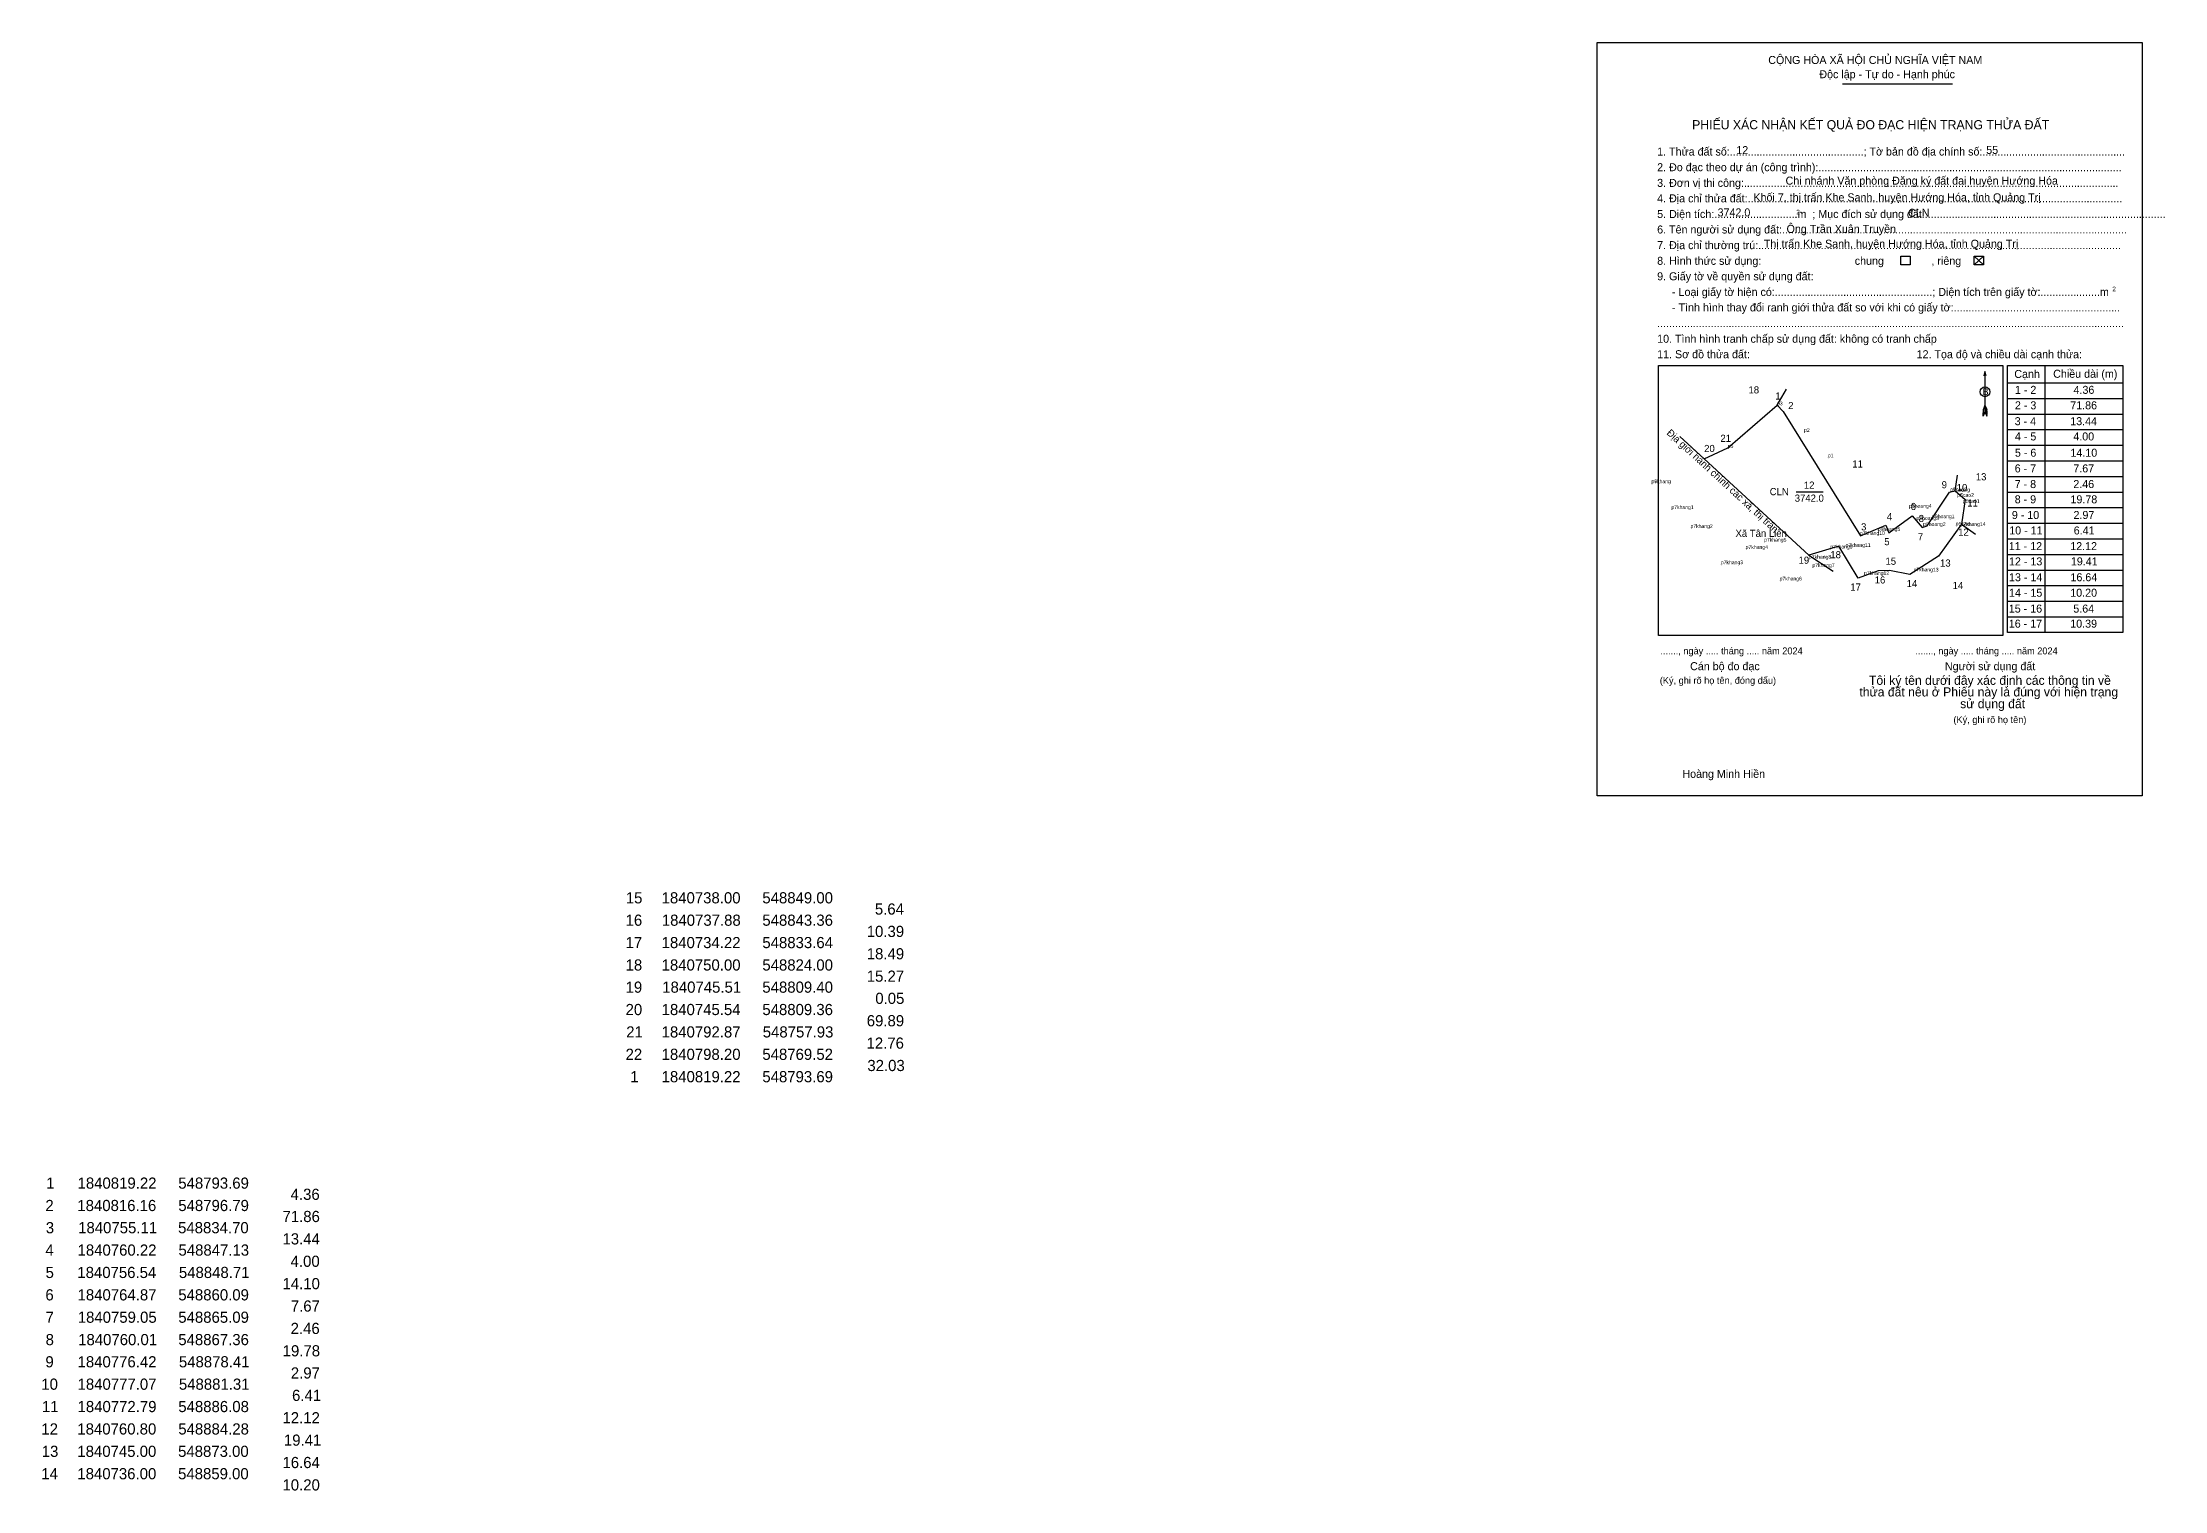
# Model space of a CAD drawing. Extents: x 547941 to 550268, y 1840286 to 1841061.
# Drawn here: x 547941 to 548984, y 1840286 to 1840997 of the extents above; entities that cross this region are included whole.
import ezdxf

# ---------------------------------------------------------------- set-up
doc = ezdxf.new("R2010")
doc.units = 0
for name, color, linetype in [('D0 6_0', 7, 'Continuous'), ('D2', 7, 'Continuous'), ('Level 1', 7, 'Continuous'), ('Level 10', 7, 'Continuous'), ('Level 11', 7, 'Continuous'), ('Level 13', 7, 'Continuous'), ('Level 16', 7, 'Continuous'), ('Level 2', 7, 'Continuous'), ('Level 48', 7, 'Continuous'), ('Level 49', 7, 'Continuous'), ('Level 50', 7, 'Continuous'), ('Level 52', 7, 'Continuous'), ('Level 53', 7, 'Continuous'), ('Level 6', 7, 'Continuous'), ('Level 9', 7, 'Continuous')]:
    doc.layers.add(name, color=color, linetype=linetype)

msp = doc.modelspace()

# ---------------------------------------------------------------- linework, layer by layer
at = {"layer": 'D0 6_0'}
for p, q in [((548793.7, 1840819.2), (548793.7, 1840819.2)), ((548807, 1840806.1), (548807, 1840806.1)), ((548769.5, 1840798.2), (548769.5, 1840798.2)), ((548818.7, 1840793.6), (548818.7, 1840793.6)), ((548732, 1840780.9), (548732, 1840780.9)), ((548732, 1840780.9), (548732, 1840780.9)), ((548878.8, 1840776.9), (548878.8, 1840776.9)), ((548878.8, 1840776.8), (548878.8, 1840776.8)), ((548882.3, 1840774.2), (548882.3, 1840774.2)), ((548741.8, 1840768.2), (548741.8, 1840768.2)), ((548858.6, 1840768.8), (548858.6, 1840768.8)), ((548862.2, 1840762.8), (548862.2, 1840762.8)), ((548869.9, 1840763.7), (548869.9, 1840763.7)), ((548885.1, 1840771.2), (548885.1, 1840771.2)), ((548751.2, 1840758.9), (548751.2, 1840758.9)), ((548787.4, 1840752.2), (548787.4, 1840752.2)), ((548834.5, 1840755.5), (548834.5, 1840755.5)), ((548843.2, 1840757.4), (548843.2, 1840757.4)), ((548865.5, 1840759.9), (548865.5, 1840759.9)), ((548881.5, 1840760.1), (548881.5, 1840760.1)), ((548883.9, 1840759.9), (548883.9, 1840759.9)), ((548778.3, 1840748.6), (548778.3, 1840748.6)), ((548809.4, 1840743.8), (548809.4, 1840743.8)), ((548820, 1840748.8), (548820, 1840748.8)), ((548827.4, 1840749.6), (548827.4, 1840749.6)), ((548766.1, 1840741.1), (548766.1, 1840741.1)), ((548795, 1840733.1), (548795, 1840733.1)), ((548811.1, 1840739.7), (548811.1, 1840739.7)), ((548836.5, 1840735.8), (548836.5, 1840735.8)), ((548860.9, 1840737.5), (548860.9, 1840737.5))]:
    msp.add_line(p, q, dxfattribs=at)
at = {"layer": 'Level 1'}
for p, q in [((548705.4, 1840997.5), (548705.4, 1840997.5)), ((548825.8, 1840977.2), (548879.9, 1840977.2)), ((548890.6, 1840892.5), (548895.2, 1840888.2)), ((548890.6, 1840888.2), (548895.2, 1840892.5)), ((548735.5, 1840838.7), (548735.5, 1840838.7)), ((548895.9, 1840835.7), (548895.9, 1840815.9)), ((548925.3, 1840838.7), (548925.3, 1840707.6)), ((548906.9, 1840830.2), (548963.7, 1840830.2)), ((548895, 1840813.9), (548895.1, 1840817.2)), ((548895.9, 1840815.9), (548895, 1840813.9)), ((548895.9, 1840819.2), (548895.1, 1840817.2)), ((548895.9, 1840819.2), (548896.8, 1840817.2)), ((548895.9, 1840818.9), (548896.8, 1840816.9)), ((548895.9, 1840818.6), (548896.8, 1840816.6)), ((548895.9, 1840818.3), (548896.8, 1840816.3)), ((548895.9, 1840818.1), (548896.8, 1840816)), ((548895.9, 1840817.8), (548896.8, 1840815.7)), ((548895.9, 1840817.5), (548896.8, 1840815.4)), ((548895.9, 1840817.2), (548896.8, 1840815.1)), ((548895.9, 1840816.9), (548896.8, 1840814.9)), ((548895.9, 1840816.6), (548896.8, 1840814.6)), ((548895.9, 1840816.4), (548896.8, 1840814.3)), ((548895.9, 1840815.9), (548896.8, 1840813.9)), ((548896.8, 1840813.9), (548896.8, 1840817.2)), ((548906.9, 1840822.5), (548963.7, 1840822.5)), ((548906.9, 1840814.8), (548963.7, 1840814.8)), ((548906.9, 1840807.2), (548963.7, 1840807.2)), ((548906.9, 1840799.5), (548963.7, 1840799.5)), ((548906.9, 1840791.9), (548963.7, 1840791.9)), ((548906.9, 1840784.2), (548963.7, 1840784.2)), ((548906.9, 1840776.5), (548963.7, 1840776.5)), ((548906.9, 1840768.9), (548963.7, 1840768.9)), ((548906.9, 1840761.2), (548963.7, 1840761.2)), ((548906.9, 1840753.5), (548963.7, 1840753.5)), ((548906.9, 1840745.9), (548963.7, 1840745.9)), ((548906.9, 1840738.2), (548963.7, 1840738.2)), ((548906.9, 1840730.6), (548963.7, 1840730.6)), ((548906.9, 1840722.9), (548963.7, 1840722.9)), ((548906.9, 1840715.2), (548963.7, 1840715.2)), ((548891.1, 1840706.1), (548891.1, 1840706.1)), ((548973.1, 1840627.2), (548973.1, 1840627.2))]:
    msp.add_line(p, q, dxfattribs=at)
for points in [[(548735.5, 1840838.7), (548904.7, 1840838.7), (548904.7, 1840706.1), (548735.5, 1840706.1)], [(548906.9, 1840838.7), (548963.7, 1840838.7), (548963.7, 1840707.6), (548906.9, 1840707.6)]]:
    msp.add_lwpolyline(points, close=True, dxfattribs=at)
msp.add_lwpolyline([(548896.5, 1840833.6), (548895.9, 1840835.7), (548895.4, 1840833.6)], dxfattribs=at)
msp.add_circle((548895.9, 1840825.8), 2.41, dxfattribs=at)
at = {"layer": 'Level 10'}
for p, q in [((548769.5, 1840798.2), (548793.7, 1840819.2)), ((548793.7, 1840819.2), (548796.8, 1840816.2)), ((548796.8, 1840816.2), (548834.7, 1840755.1)), ((548757.9, 1840792.9), (548769.5, 1840798.2)), ((548809.4, 1840745.5), (548757.9, 1840792.9)), ((548867.4, 1840760), (548878.4, 1840776.4)), ((548878.4, 1840776.4), (548881.3, 1840777.1)), ((548881.3, 1840777.1), (548886.1, 1840772.8)), ((548886.1, 1840772.8), (548884.3, 1840760.8)), ((548848.7, 1840756.5), (548860.1, 1840764.9)), ((548860.1, 1840764.9), (548865.1, 1840759.1)), ((548834.7, 1840755.1), (548847.1, 1840760.2)), ((548847.1, 1840760.2), (548848.7, 1840756.5)), ((548865.1, 1840759.1), (548867.4, 1840760)), ((548884.3, 1840760.8), (548873, 1840745)), ((548824, 1840750), (548809.4, 1840745.5)), ((548833.6, 1840734.2), (548824, 1840750)), ((548873, 1840745), (548859, 1840736)), ((548843.4, 1840737.9), (548833.6, 1840734.2)), ((548849, 1840738), (548843.4, 1840737.9)), ((548859, 1840736), (548849, 1840738))]:
    msp.add_line(p, q, dxfattribs=at)
at = {"layer": 'Level 16'}
for p, q in [((548793.7, 1840819.2), (548798.3, 1840827.1)), ((548881.3, 1840777.1), (548882.4, 1840784.9)), ((548884.3, 1840760.8), (548891.2, 1840755.9))]:
    msp.add_line(p, q, dxfattribs=at)
at = {"layer": 'Level 2'}
msp.add_lwpolyline([(548705.4, 1840997.5), (548973.1, 1840997.5), (548973.1, 1840627.2), (548705.4, 1840627.2)], close=True, dxfattribs=at)
at = {"layer": 'Level 49'}
for p, q in [((548746, 1840803.9), (548757.9, 1840792.9)), ((548757.9, 1840792.9), (548809.4, 1840745.5)), ((548809.4, 1840745.5), (548821.3, 1840737.7))]:
    msp.add_line(p, q, dxfattribs=at)
at = {"layer": 'Level 50'}
for points in [[(548854.5, 1840892.5), (548859.1, 1840892.5), (548859.1, 1840888.2), (548854.5, 1840888.2)], [(548890.6, 1840892.5), (548895.2, 1840892.5), (548895.2, 1840888.2), (548890.6, 1840888.2)]]:
    msp.add_lwpolyline(points, close=True, dxfattribs=at)
at = {"layer": 'Level 9'}
msp.add_line((548803.1, 1840776.7), (548816.3, 1840776.7), dxfattribs=at)

# ---------------------------------------------------------------- texts
at = {"layer": 'D2'}
for s, p in [('p3', (548793.7, 1840819.2)), ('p2', (548807, 1840806.1)), ('p5', (548769.5, 1840798.2)), ('p1', (548818.7, 1840793.6)), ('p7khang', (548732, 1840780.9)), ('p6', (548732, 1840780.9)), ('p5cao3', (548878.8, 1840776.9)), ('p9hoang', (548878.8, 1840776.8)), ('p5cao2', (548882.3, 1840774.2)), ('p5cao1', (548885.1, 1840771.2)), ('p7khang1', (548741.8, 1840768.2)), ('p9hoang4', (548858.6, 1840768.8)), ('p9hoang3', (548862.2, 1840762.8)), ('p9hoang1', (548869.9, 1840763.7)), ('p7khang2', (548751.2, 1840758.9)), ('p7khang5', (548787.4, 1840752.2)), ('p7khang10', (548834.4, 1840755.5)), ('p9hoang5', (548843.2, 1840757.4)), ('p9hoang2', (548865.5, 1840759.9)), ('p5cao', (548881.5, 1840760.1)), ('p7khang14', (548883.9, 1840759.9)), ('p7khang3', (548766.1, 1840741.1)), ('p7khang4', (548778.3, 1840748.6)), ('p7khang8', (548809.4, 1840743.8)), ('p7khang7', (548811.1, 1840739.7)), ('p7khang9', (548819.9, 1840748.8)), ('p7khang11', (548827.4, 1840749.6)), ('p7khang6', (548795, 1840733.1)), ('p7khang12', (548836.5, 1840735.8)), ('p7khang13', (548860.8, 1840737.5))]:
    msp.add_text(s, height=1.8, dxfattribs=at).set_placement(p)
at = {"layer": 'Level 1'}
for s, height, p in [('CỘNG HÒA XÃ HỘI CHỦ NGHĨA VIỆT NAM', 3.932, (548789.4, 1840986.9)), ('Độc lập - Tự do - Hạnh phúc', 3.932, (548814.5, 1840979.9)), ('PHIẾU XÁC NHẬN KẾT QUẢ ĐO ĐẠC HIỆN TRẠNG THỬA ĐẤT', 4.494, (548752, 1840954.8)), ('1. Thửa đất số:.............................................; Tờ bản đồ địa chính số:................................................', 3.9321, (548734.8, 1840941.9)), ('2. Đo đạc theo dự án (công trình):......................................................................................................', 3.9321, (548734.8, 1840934.2)), ('3. Đơn vị thi công:..............................................................................................................................', 3.9321, (548734.8, 1840926.5)), ('Chi nhánh Văn phòng Đăng ký đất đai huyện Hướng Hóa', 3.932, (548797.9, 1840927.6)), ('4. Địa chỉ thửa đất:..............................................................................................................................', 3.9321, (548734.8, 1840918.9)), ('5. Diện tích:............................m  ; Mục đích sử dụng đất:.................................................................................', 3.9321, (548734.8, 1840911.2)), ('2', 2.25, (548803.2, 1840913)), ('6. Tên người sử dụng đất:....................................................................................................................', 3.9321, (548734.8, 1840903.6)), ('7. Địa chỉ thường trú:..........................................................................................................................', 3.9321, (548734.8, 1840895.9)), ('chung                , riêng', 3.932, (548831.9, 1840888.2)), ('9. Giấy tờ về quyền sử dụng đất:', 3.932, (548734.8, 1840880.6)), ('     - Loại giấy tờ hiện có:.....................................................; Diện tích trên giấy tờ:....................m', 3.9321, (548734.8, 1840872.9)), ('2', 2.25, (548958.5, 1840875.2)), ('     - Tình hình thay đổi ranh giới thửa đất so với khi có giấy tờ:........................................................', 3.9321, (548734.8, 1840865.3)), ('.............................................................................................................................................................', 3.9321, (548734.8, 1840857.6)), ('10. Tình hình tranh chấp sử dụng đất: không có tranh chấp', 3.932, (548734.8, 1840849.9)), ('11. Sơ đồ thửa đất:', 3.932, (548734.8, 1840842.3)), ('12. Tọa độ và chiều dài cạnh thửa:', 3.932, (548862.3, 1840842.3)), ('Cạnh', 3.93, (548910.3, 1840832.6)), ('Chiều dài (m)', 3.932, (548929.4, 1840832.7)), ('B', 3.26, (548894.7, 1840824.2)), ('......., ngày ..... tháng ..... năm 2024', 3.371, (548736.4, 1840696.8)), ('......., ngày ..... tháng ..... năm 2024', 3.371, (548861.7, 1840696.8)), ('Cán bộ đo đạc', 3.932, (548751, 1840689)), ('Người sử dụng đất', 3.932, (548876.2, 1840689)), ('(Ký, ghi rõ họ tên, đóng dấu)', 3.371, (548736.1, 1840682.3)), ('thửa đất nêu ở Phiếu này là đúng với hiện trạng', 4.468, (548834.2, 1840676.1)), ('Tôi ký tên dưới đây xác định các thông tin về', 4.468, (548838.9, 1840681.8)), ('sử dụng đất', 4.468, (548883.7, 1840670.3)), ('(Ký, ghi rõ họ tên)', 3.371, (548880.4, 1840663)), ('Hoàng Minh Hiền', 3.932, (548747.2, 1840636.1))]:
    msp.add_text(s, height=height, dxfattribs=at).set_placement(p)
at = {"layer": 'Level 11'}
for s, p in [('18', (548779.7, 1840825)), ('11', (548830.7, 1840788.6)), ('13', (548891.4, 1840782.3)), ('14', (548880, 1840728.9))]:
    msp.add_text(s, height=3.5, dxfattribs=at).set_placement(p)
at = {"layer": 'Level 13'}
msp.add_text('Địa giới hành chính các xã, thị trấn', height=3.5, rotation=317.3662, dxfattribs=at).set_placement((548739.2, 1840805.2))
for s, p in [('CLN', (548790.1, 1840775)), ('3742.0', (548802.4, 1840771.8)), ('12', (548806.9, 1840778.2)), ('Xã Tân Liên', (548773.3, 1840754.5))]:
    msp.add_text(s, height=3.5, dxfattribs=at).set_placement(p)
at = {"layer": 'Level 48'}
msp.add_text('8. Hình thức sử dụng:', height=3.932, dxfattribs=at).set_placement((548734.8, 1840888.2))
at = {"layer": 'Level 52'}
for s, p in [('1 - 2', (548910.6, 1840824.8)), ('4.36', (548939.4, 1840824.8)), ('2 - 3', (548910.6, 1840817.2)), ('71.86', (548937.8, 1840817.2)), ('3 - 4', (548910.5, 1840809.4)), ('4 - 5', (548910.6, 1840801.9)), ('13.44', (548937.8, 1840809.4)), ('4.00', (548939.3, 1840801.9)), ('5 - 6', (548910.6, 1840793.9)), ('14.10', (548937.9, 1840793.9)), ('6 - 7', (548910.5, 1840786.2)), ('7.67', (548939.3, 1840786.2)), ('8 - 9', (548910.5, 1840771)), ('7 - 8', (548910.5, 1840778.5)), ('19.78', (548937.9, 1840771)), ('2.46', (548939.3, 1840778.5)), ('9 - 10', (548909.1, 1840763.3)), ('2.97', (548939.4, 1840763.3)), ('11 - 12', (548907.6, 1840748)), ('10 - 11', (548907.8, 1840755.7)), ('12.12', (548937.8, 1840748)), ('6.41', (548939.5, 1840755.7)), ('12 - 13', (548907.7, 1840740.5)), ('19.41', (548938.1, 1840740.5)), ('13 - 14', (548907.7, 1840732.7)), ('16.64', (548937.9, 1840732.7)), ('15 - 16', (548907.6, 1840717.3)), ('14 - 15', (548907.7, 1840725.1)), ('10.20', (548937.8, 1840725.1)), ('5.64', (548939.3, 1840717.3)), ('16 - 17', (548907.6, 1840709.9)), ('10.39', (548937.8, 1840709.9))]:
    msp.add_text(s, height=3.93, dxfattribs=at).set_placement(p)
at = {"layer": 'Level 53'}
for s, p in [('15', (548228, 1840574.4)), ('1840738.00', (548245.6, 1840574.4)), ('548849.00', (548295.1, 1840574.4)), ('16', (548227.9, 1840563.4)), ('1840737.88', (548245.7, 1840563.4)), ('548843.36', (548295.1, 1840563.4)), ('5.64', (548350.4, 1840568.9)), ('17', (548227.9, 1840552.4)), ('1840734.22', (548245.6, 1840552.4)), ('548833.64', (548295.1, 1840552.4)), ('10.39', (548346.4, 1840557.9)), ('18', (548227.9, 1840541.4)), ('1840750.00', (548245.6, 1840541.4)), ('548824.00', (548295.1, 1840541.4)), ('18.49', (548346.4, 1840546.9)), ('19', (548227.9, 1840530.5)), ('1840745.51', (548245.9, 1840530.5)), ('548809.40', (548295.1, 1840530.5)), ('15.27', (548346.4, 1840535.9)), ('20', (548227.9, 1840519.5)), ('1840745.54', (548245.6, 1840519.5)), ('548809.36', (548295.1, 1840519.5)), ('0.05', (548350.6, 1840525)), ('21', (548228.2, 1840508.5)), ('1840792.87', (548245.6, 1840508.5)), ('548757.93', (548295.3, 1840508.5)), ('69.89', (548346.4, 1840514)), ('22', (548227.9, 1840497.5)), ('1840798.20', (548245.6, 1840497.5)), ('548769.52', (548295.1, 1840497.5)), ('12.76', (548346.3, 1840503)), ('1', (548230.2, 1840486.5)), ('1840819.22', (548245.6, 1840486.5)), ('548793.69', (548295.1, 1840486.5)), ('32.03', (548346.7, 1840492)), ('1', (547943.2, 1840434.2)), ('1840819.22', (547958.6, 1840434.2)), ('548793.69', (548008.1, 1840434.2)), ('2', (547942.8, 1840423.2)), ('1840816.16', (547958.5, 1840423.2)), ('548796.79', (548008.1, 1840423.2)), ('4.36', (548063.3, 1840428.7)), ('71.86', (548059.3, 1840417.8)), ('3', (547943, 1840412.3)), ('1840755.11', (547958.9, 1840412.3)), ('548834.70', (548008, 1840412.3)), ('13.44', (548059.3, 1840406.8)), ('4', (547942.8, 1840401.3)), ('1840760.22', (547958.6, 1840401.3)), ('548847.13', (548008.2, 1840401.3)), ('4.00', (548063.3, 1840395.8)), ('5', (547942.9, 1840390.3)), ('1840756.54', (547958.5, 1840390.3)), ('548848.71', (548008.4, 1840390.3)), ('14.10', (548059.3, 1840384.8)), ('6', (547942.8, 1840379.3)), ('1840764.87', (547958.6, 1840379.3)), ('548860.09', (548008.1, 1840379.3)), ('7.67', (548063.4, 1840373.8)), ('7', (547942.9, 1840368.3)), ('1840759.05', (547958.7, 1840368.3)), ('548865.09', (548008.1, 1840368.3)), ('2.46', (548063.3, 1840362.8)), ('8', (547942.9, 1840357.3)), ('1840760.01', (547958.9, 1840357.3)), ('548867.36', (548008.1, 1840357.3)), ('19.78', (548059.4, 1840351.8)), ('9', (547942.8, 1840346.4)), ('1840776.42', (547958.6, 1840346.4)), ('548878.41', (548008.4, 1840346.4)), ('2.97', (548063.4, 1840340.9)), ('10', (547940.8, 1840335.4)), ('1840777.07', (547958.6, 1840335.4)), ('548881.31', (548008.4, 1840335.4)), ('6.41', (548064, 1840329.9)), ('11', (547941.1, 1840324.4)), ('1840772.79', (547958.6, 1840324.4)), ('548886.08', (548008.1, 1840324.4)), ('12.12', (548059.3, 1840318.9)), ('12', (547940.8, 1840313.4)), ('1840760.80', (547958.5, 1840313.4)), ('548884.28', (548008.1, 1840313.4)), ('13', (547941, 1840302.4)), ('1840745.00', (547958.5, 1840302.4)), ('548873.00', (548008, 1840302.4)), ('19.41', (548060, 1840307.9)), ('14', (547940.8, 1840291.4)), ('1840736.00', (547958.5, 1840291.4)), ('548859.00', (548008, 1840291.4)), ('16.64', (548059.3, 1840296.9)), ('10.20', (548059.3, 1840285.9))]:
    msp.add_text(s, height=5.49, dxfattribs=at).set_placement(p)
at = {"layer": 'Level 6'}
for s, height, p in [('12', 3.93, (548773.7, 1840942.6)), ('55', 3.93, (548896.5, 1840942.7)), ('Khối 7, thị trấn Khe Sanh, huyện Hướng Hóa, tỉnh Quảng Trị', 3.932, (548782.1, 1840919.4)), ('3742.0', 3.93, (548764.5, 1840912)), ('Ông Trần Xuân Truyền', 3.932, (548798.4, 1840903.9)), ('CLN', 3.93, (548858.1, 1840911.8)), ('Thị trấn Khe Sanh, huyện Hướng Hóa, tỉnh Quảng Trị', 3.932, (548787.2, 1840896.6))]:
    msp.add_text(s, height=height, dxfattribs=at).set_placement(p)
at = {"layer": 'Level 9'}
for s, p in [('1', (548792.9, 1840822)), ('2', (548799.2, 1840817.3)), ('21', (548765.9, 1840801.2)), ('20', (548757.9, 1840796.2)), ('9', (548874.6, 1840778.4)), ('10', (548882, 1840777)), ('11', (548887.2, 1840769.4)), ('4', (548847.7, 1840762.7)), ('6', (548859.4, 1840767.7)), ('8', (548863.3, 1840761.8)), ('3', (548835, 1840757.7)), ('5', (548846.4, 1840750.4)), ('7', (548862.9, 1840752.8)), ('12', (548882.7, 1840755.1)), ('19', (548804.3, 1840741.3)), ('18', (548819.9, 1840744)), ('15', (548847, 1840740.8)), ('13', (548873.8, 1840739.9)), ('17', (548829.7, 1840728.1)), ('16', (548841.7, 1840731.6)), ('14', (548857.4, 1840729.8))]:
    msp.add_text(s, height=3.5, dxfattribs=at).set_placement(p)

doc.saveas('drawing.dxf')
